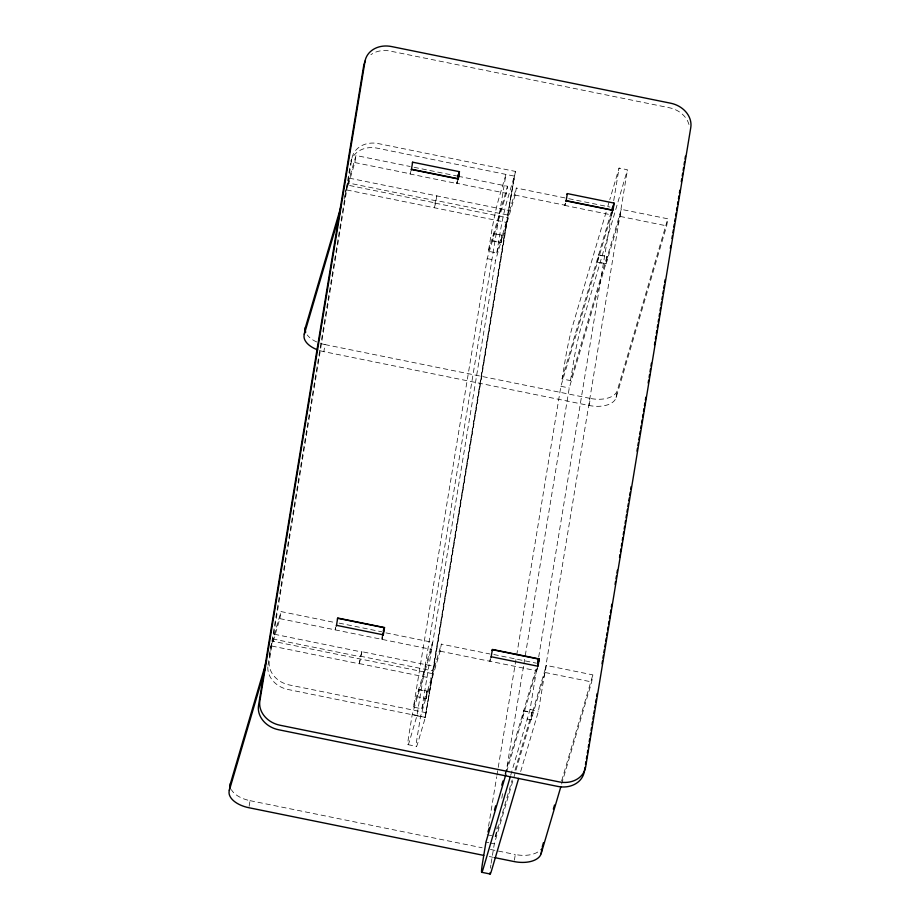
<?xml version="1.0" encoding="UTF-8"?>
<svg xmlns="http://www.w3.org/2000/svg" width="920" height="920" viewBox="0 0 920 920"><rect width="100%" height="100%" fill="white"/><g stroke="black" fill="none" stroke-linecap="round" stroke-linejoin="round"><path stroke-width="0.69" stroke-dasharray="4.6 3.45" d="M268.019 665.171L350.566 163.036M269.146 655.063L272.964 638.986L360.456 656.742L361.905 651.693L434.044 666.344L507.771 217.867L435.631 203.228L436.839 195.856L435.436 200.663L347.944 182.907L345.287 191.923M344.126 198.984L347.944 182.907M267.823 666.954A23.782 19.837 16.4 0 0 288.063 689.505L425.074 717.324L432.825 673.716L273.194 641.309L274.355 634.248L281.037 611.581L335.167 622.575M426.409 712.781L289.397 684.974A23.782 19.837 16.4 0 1 269.353 660.64L351.9 158.505A23.782 19.837 16.4 0 1 378.396 143.612L515.407 171.419L507.644 215.027L435.505 200.387L434.297 207.759L435.666 202.998L348.174 185.23L349.335 178.169L356.005 155.503L410.147 166.497M273.194 641.309L279.875 618.643L281.037 611.581M348.174 185.23L354.844 162.564L356.005 155.503M249.113 806.311L250.044 800.664A23.782 13.052 9.3 0 1 231.38 789.659M612.386 211.186L597.436 261.981L606.188 263.764L607.349 256.703L621.287 209.357L667.828 218.799L666.667 225.86L616.112 397.624A23.782 13.052 9.3 0 1 589.133 405.49L323.863 351.647L325.024 344.586A23.782 13.052 9.3 0 1 320.85 343.516M335.558 627.44L335.156 629.866L336.49 625.335M458.252 178.998L456.918 183.528L410.101 174.018L410.596 170.959M271.802 646.047L359.306 663.803L360.571 656.224L432.71 670.875L434.044 666.344M361.905 651.693L359.306 663.803M382.628 633.661L381.697 639.319L382.363 637.043M382.375 636.939L381.984 639.377L383.318 634.834M456.918 183.528L457.32 181.09M385.963 632.88L432.561 642.344L431.399 649.405L412.252 714.483L409.055 733.942A23.782 1.345 -78.5 0 0 409.538 740.956L416.944 715.771L505.942 174.409L498.525 199.594A23.782 1.345 -78.5 0 0 491.602 231.805L488.405 251.263L496.777 252.965L501.998 235.232L493.614 233.53L492.407 240.913L487.186 258.635L413.459 707.112L421.843 708.803L427.053 691.081L418.68 689.379L417.473 696.75L426.213 698.533L440.151 651.176L441.312 644.115L489.98 653.994M564.96 197.915L516.292 188.036L515.131 195.097L501.193 242.454L492.441 240.672L506.379 193.327L507.541 186.265L460.943 176.801M427.053 691.081L425.845 698.452L420.624 716.185L417.427 735.644A23.782 1.345 -78.5 0 0 417.91 742.658L425.327 717.473L514.314 176.111L377.062 148.143A23.782 19.837 16.4 0 0 350.945 161.287L352.279 156.756M421.843 708.803L495.569 260.337L500.779 242.604L501.998 235.232M496.777 252.965L499.974 233.507A23.782 1.345 -78.5 0 1 506.909 201.296L514.314 176.111M426.213 698.533L427.374 691.472L441.312 644.115M501.193 242.454L502.354 235.393L516.292 188.036M425.074 717.324L432.825 673.716M432.71 670.875L506.437 222.398L507.771 217.867M507.644 215.027L515.407 171.419M490.325 658.444L489.854 661.273L491.188 656.742M612.95 210.392L611.616 214.935L564.799 205.424L565.191 202.998M488.554 826.263L496.697 776.744M496.926 775.33L516.465 656.5M516.695 655.086L560.889 386.285L597.402 262.223L598.609 254.851L606.993 256.542L605.774 263.925L569.261 387.987L525.078 656.776M606.993 256.542L570.48 380.604L562.097 378.902L565.294 359.444A23.782 1.345 -78.5 0 1 572.228 327.244L606.154 211.98M491.13 863.282L494.327 843.824L530.84 719.762L532.047 712.39L523.675 710.688L522.457 718.06L531.208 719.842L545.146 672.497L546.308 665.436L592.848 674.877L591.686 681.938L561.28 785.266M487.163 834.75L495.535 836.452L497.168 826.551M501.814 798.249L502.975 791.177M505.77 774.203L523.675 665.275M523.917 663.86L524.837 658.191M570.48 380.604L573.678 361.146A23.782 1.345 -78.5 0 1 580.601 328.946L627.452 169.774L619.08 168.072L609.787 199.629M510.692 775.295L530.081 709.435L536.832 668.334M538.694 657.006L611.857 212.002M613.72 200.663L619.08 168.072M440.151 651.176L536.67 670.772L537.073 668.345M611.616 214.935L612.616 208.851M531.208 719.842L532.37 712.781L546.308 665.436M520.685 771.512L538.453 711.137L627.452 169.774M606.188 263.764L620.126 216.418L621.287 209.357M514.395 860.154L515.315 854.507A23.782 13.052 9.3 0 0 540.707 849.539M589.133 405.49L590.295 398.429A23.782 13.052 9.3 0 0 617.274 390.563L667.828 218.799M616.112 397.624L617.274 390.563M270.308 648.002L272.964 638.986M410.101 174.018L410.883 171.235M457.091 181.815L456.676 183.241L506.379 193.327M488.405 251.263L507.541 186.265M413.459 707.112L432.561 642.344M565.34 203.492L564.834 205.195L515.131 195.097M564.799 205.424L565.466 203.159M607.763 206.494L609.385 201.008M562.097 378.902L611.006 212.773M505.011 774.099L536.026 668.851M506.644 771.822L536.774 669.426M536.67 670.772L538.004 666.241M495.535 836.452L512.175 779.93M515.016 770.281L532.047 712.39M561.648 780.884L592.848 674.877M414.046 167.29L456.734 175.95M568.744 198.685L610.063 207.069M354.844 162.564L410.136 173.788M620.126 216.418L666.667 225.86M349.335 178.169L508.978 210.496M346.782 189.968L506.437 222.398M493.603 233.611L502.354 235.393M598.598 254.92L607.349 256.703M492.407 240.913L500.779 242.604M597.402 262.223L605.774 263.925M487.186 258.635L495.569 260.337M560.889 386.285L569.261 387.987M325.024 344.586L590.295 398.429M339.112 623.127L381.8 631.798M493.81 654.534L536.498 663.193M279.875 618.643L431.399 649.405M545.146 672.497L591.686 681.938M274.355 634.248L361.859 652.015M359.363 663.607L431.491 678.247M530.081 709.435L538.453 711.137M418.634 689.689L427.374 691.472M523.618 710.999L532.37 712.781M412.252 714.483L420.624 716.185M416.944 715.771L425.327 717.473M408.031 744.659L416.403 746.361M485.944 842.122L488.738 842.697M490.141 842.973L494.327 843.824M250.044 800.664L482.16 847.78M490.452 849.459L515.315 854.507M489.291 856.52L493.43 857.359M688.988 124.545A23.782 19.837 16.4 0 0 669.392 107.755L390.149 51.071A23.782 19.837 16.4 0 0 370.898 54.659M490.383 868.192A23.782 1.345 -78.5 0 1 490.854 864.995M316.71 341.964A23.782 13.052 9.3 0 1 307.222 334.926M323.863 351.647A23.782 13.052 9.3 0 1 319.688 350.577"/><path stroke-width="1.38" d="M483.759 855.404L248.883 807.725A23.782 13.052 9.3 0 1 229.321 790.406L230.483 783.345L266.512 660.894M317.596 349.853A23.782 13.052 9.3 0 1 304.29 334.328L305.452 327.267L340.733 207.391M336.49 625.335L337.697 618.033L384.514 627.543L383.318 634.834L336.49 625.335L336.248 626.186M412.631 162.196L411.435 169.487L458.252 178.998L459.448 171.695L412.631 162.196L412.378 163.047M382.582 635.72L382.973 633.293M337.41 619.125L337.651 618.274L384.192 627.716L382.777 635.628M457.757 179.549L459.172 171.637L458.919 172.488M491.188 656.742L492.395 649.439L539.212 658.938L538.004 666.241L491.188 656.742L490.947 657.581M567.329 193.591L566.134 200.893L612.95 210.392L614.146 203.101L567.329 193.591L567.077 194.442M537.763 662.664L538.234 659.835M612.317 209.173L612.789 206.333M537.728 666.183L538.89 659.122L492.349 649.681L492.096 650.52M613.87 203.044L612.708 210.105L566.168 200.652L565.915 201.503M494.81 857.647L514.153 861.568A23.782 13.052 9.3 0 0 541.132 853.702L542.064 848.056M585.016 767.28L584.315 771.535A23.782 19.837 16.4 0 1 557.819 786.428L278.587 729.744A23.782 19.837 16.4 0 1 258.543 705.398L363.653 65.964A23.782 19.837 16.4 0 1 365.447 60.754M585.476 764.439L585.948 761.61M586.408 758.77L586.879 755.941M587.351 753.1L587.811 750.271M588.282 747.431L588.742 744.591M589.214 741.761L589.674 738.921M590.145 736.092L590.606 733.251M591.077 730.422L591.537 727.582M592.008 724.741L592.469 721.912M592.94 719.072L593.4 716.243M593.871 713.402L594.343 710.573M594.803 707.733L595.274 704.893M595.734 702.063L596.206 699.223M596.666 696.394L597.137 693.553M602.025 663.78L602.496 660.939M602.956 658.11L603.428 655.27M603.899 652.441L604.359 649.601M604.831 646.771L605.291 643.931M605.762 641.091L606.222 638.261M606.694 635.421L607.154 632.592M607.625 629.751L608.085 626.911M608.557 624.082L609.017 621.241M609.488 618.412L609.948 615.572M610.42 612.743L610.891 609.903M611.351 607.062L611.823 604.233M615.077 584.384L615.549 581.543M616.009 578.714L616.481 575.874M616.952 573.045L617.412 570.204M619.505 557.439L619.976 554.61M620.448 551.77L620.908 548.941M621.38 546.101L621.839 543.26M622.311 540.431L622.771 537.591M623.242 534.761L623.702 531.921M624.174 529.092L624.634 526.251M625.106 523.411L625.565 520.582M626.037 517.741L626.508 514.912M626.969 512.072L627.44 509.243M627.9 506.402L628.371 503.562M628.831 500.733L629.303 497.892M629.763 495.063L630.234 492.223M630.694 489.382L631.166 486.553M636.996 451.11L637.456 448.27M637.928 445.441L638.388 442.6M638.859 439.76L639.319 436.931M639.791 434.091L640.251 431.261M640.722 428.421L641.182 425.592M641.654 422.751L642.114 419.911M642.585 417.082L643.057 414.241M643.517 411.412L643.988 408.572M644.448 405.731L644.92 402.902M645.38 400.062L645.851 397.233M648.174 383.053L648.646 380.213M649.117 377.384L649.577 374.543M650.049 371.714L650.509 368.874M650.981 366.034L651.44 363.204M654.476 344.77L654.936 341.929M655.408 339.1L655.868 336.26M656.339 333.431L656.799 330.591M657.271 327.761L657.731 324.921M658.202 322.08L658.662 319.251M659.134 316.411L659.606 313.582M660.065 310.741L660.537 307.912M660.997 305.072L661.469 302.231M661.928 299.402L662.4 296.562M662.86 293.733L663.331 290.892M663.792 288.063L664.263 285.223M664.723 282.382L665.194 279.553M670.323 248.354L670.783 245.525M671.956 238.429L672.417 235.6M672.888 232.76L673.348 229.931M673.819 227.09L674.279 224.261M674.751 221.421L675.222 218.58M675.682 215.751L676.154 212.911M676.614 210.082L677.085 207.242M677.545 204.401L678.017 201.572M678.477 198.731L678.948 195.902M679.408 193.062L679.88 190.233M681.271 181.723L681.743 178.882M682.214 176.053L682.674 173.213M683.146 170.384L683.606 167.543M684.077 164.703L684.537 161.874M685.009 159.033L685.469 156.204M304.29 334.328L339.952 213.164M411.217 170.108L411.47 169.257L458.01 178.698M229.321 790.406L265.362 667.954M458.332 174.478L457.838 176.18L459.908 176.594M458.114 176.226L459.448 171.695M383.364 630.556L384.192 627.716M383.513 630.936L384.514 627.543M612.283 208.449L612.915 206.287M487.968 831.99L489.187 827.862M494.466 809.933L495.684 805.805M501.768 785.128L502.987 780.988M537.935 662.365L538.89 659.122M538.212 662.342L539.212 658.938M505.827 774.582L485.944 842.122L482.747 861.58A23.782 1.345 -78.5 0 0 483.23 868.606L510.289 776.675M518.661 778.377L491.613 870.308A23.782 1.345 -78.5 0 1 489.923 872.827M542.294 846.641L543.478 842.616M553.357 809.071L554.541 805.046M541.132 853.702L560.878 786.611M481.723 872.298L490.107 874M230.356 786.991A23.782 13.052 9.3 0 1 230.483 783.345M305.728 332.235A23.782 13.052 9.3 0 1 305.452 327.267M364.987 61.433L259.877 700.867A23.782 19.837 16.4 0 0 279.921 725.213L559.153 781.896A23.782 19.837 16.4 0 0 585.649 767.004L690.77 127.57A23.782 19.837 16.4 0 0 670.726 103.224L391.483 46.54A23.782 19.837 16.4 0 0 364.987 61.433"/></g></svg>
